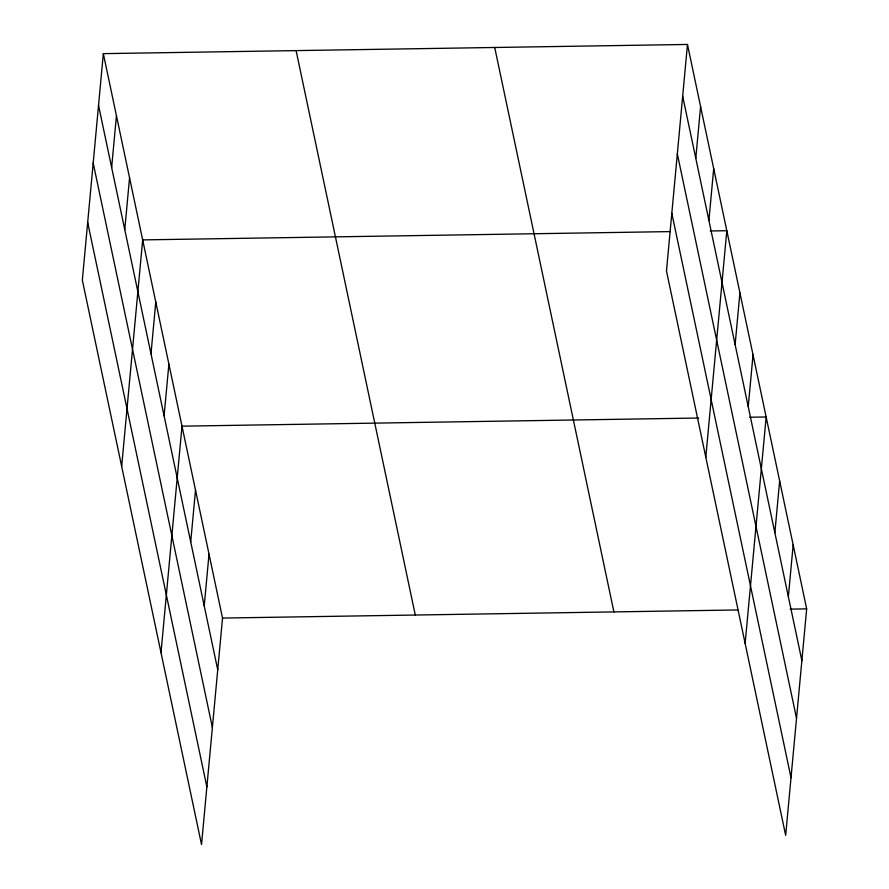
<?xml version="1.0" encoding="UTF-8"?>
<svg xmlns="http://www.w3.org/2000/svg" width="889" height="889" viewBox="0 0 889 889"><rect width="100%" height="100%" fill="white"/><g stroke="black" fill="none" stroke-linecap="round" stroke-linejoin="round"><path stroke-width="1.33" d="M103.335 53.64L82.333 280.124L201.525 844.55L222.528 618.066L103.335 53.64L687.475 44.45L806.667 608.876L785.665 835.36L666.472 270.934L687.475 44.45M111.647 167.488L116.448 115.726M124.76 229.573L129.561 177.811M121.66 466.381L142.673 239.897L670.362 231.596M150.986 353.744L155.786 301.982M164.098 415.841L168.899 364.068M160.998 652.648L182.012 426.164L698.676 418.03M190.713 541.89L195.513 490.128M204.226 605.865L209.026 554.091M695.787 158.298L700.588 106.536M708.9 220.383L713.7 168.621M705.799 457.202L726.813 230.707L710.289 230.973M735.125 344.565L739.926 292.792M748.238 406.651L753.039 354.889M745.138 643.458L766.151 416.974L749.627 417.23M774.852 532.7L779.653 480.938M788.365 596.675L793.166 544.913M222.528 618.066L737.826 609.954M790.154 609.132L806.667 608.876M682.674 96.212L801.867 660.638M677.329 153.875L796.522 718.301M671.817 213.282L791.01 777.708M494.717 47.484L613.91 611.91M296.104 50.606L415.296 615.032M98.535 105.402L217.727 669.828M93.189 163.065L212.382 727.491M87.678 222.461L206.87 786.887"/></g></svg>
